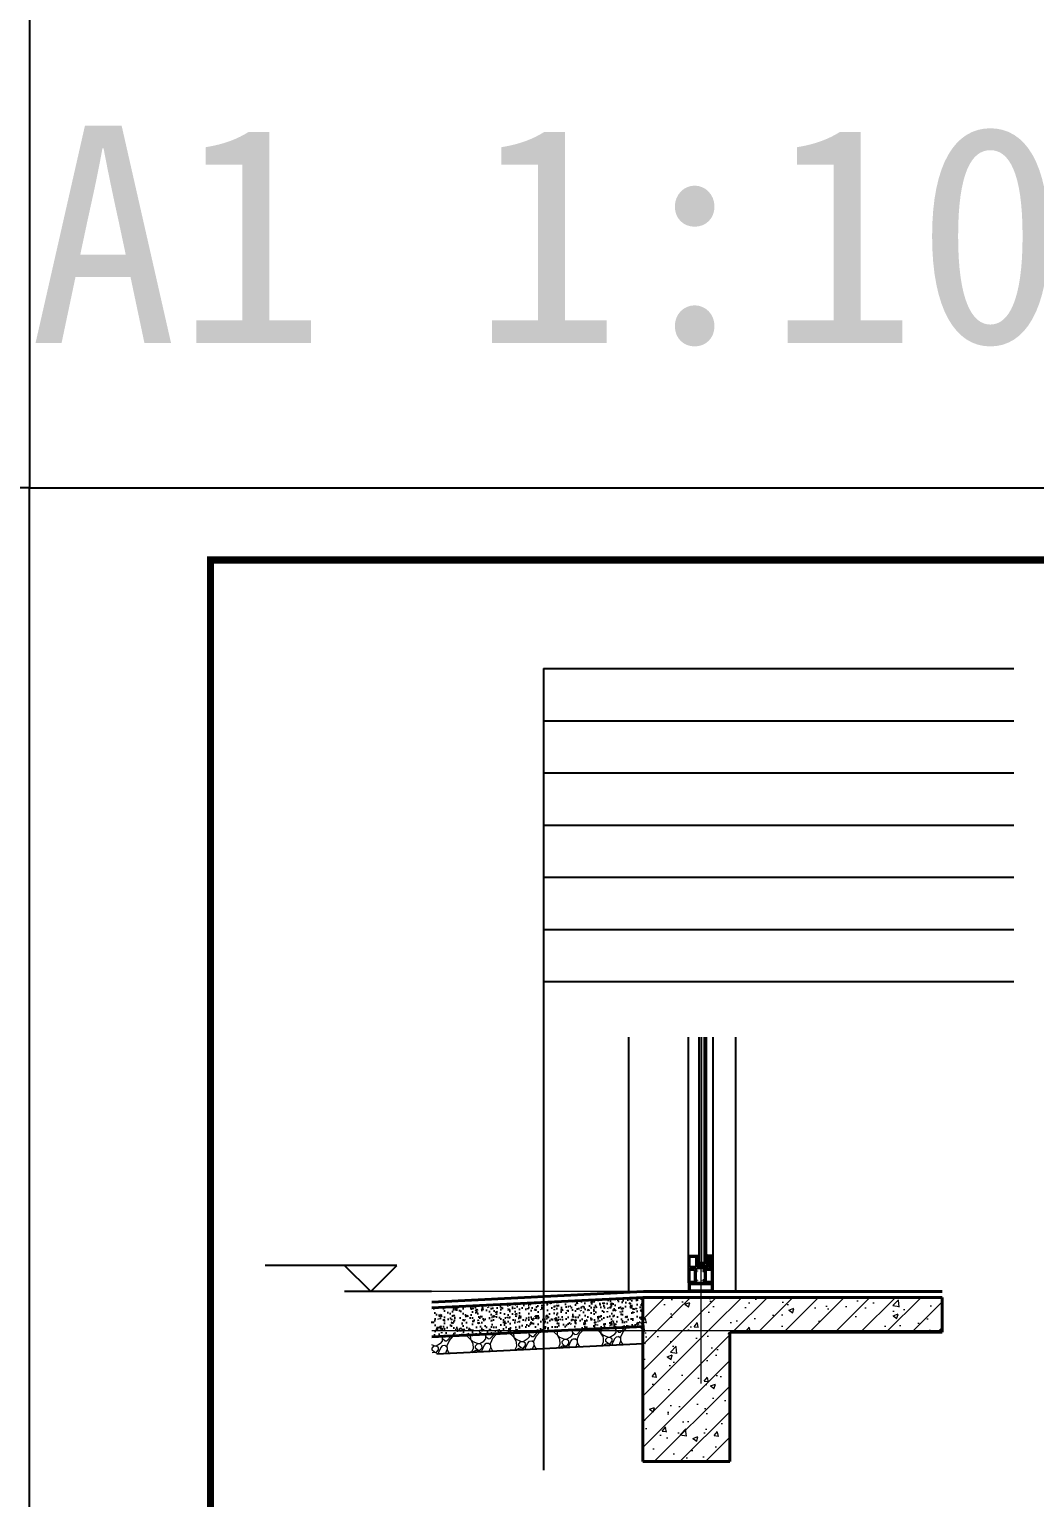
# Model space of a CAD drawing. Extents: x -518115 to 389031, y -231062 to 1628073.
# Drawn here: x -986 to 2483, y 933145 to 938214 of the extents above; entities that cross this region are included whole.
import ezdxf

# ---------------------------------------------------------------- set-up
doc = ezdxf.new("R2010")
doc.units = 0
doc.header["$LTSCALE"] = 1000
doc.header["$MEASUREMENT"] = 0
doc.linetypes.add('DOTE', pattern=[2.42, 2, -0.2, 0.02, -0.2])
for name, color, linetype in [('3-面层', 5, 'Continuous'), ('DIM_ELEV', 3, 'Continuous'), ('DIM_LEAD', 3, 'Continuous'), ('PUB_HACTH', 252, 'Continuous'), ('图框', 140, 'Continuous')]:
    doc.layers.add(name, color=color, linetype=linetype)
for name, color, linetype, lineweight in [('DOTE', 19, 'DOTE', 9), ('PUB_HATCH', 8, 'Continuous', 9), ('WALL', 9, 'Continuous', 40)]:
    doc.layers.add(name, color=color, linetype=linetype, lineweight=lineweight)
doc.layers.add('yichutu', color=7, linetype='Continuous', true_color=0xffffff, plot=False)
doc.styles.add('_TCH_LABEL', font='')
doc.styles.get('_TCH_LABEL').set_extended_font_data('SimHei')
pattern_1 = [(45, (-2372135.04, 1142494.77), (-44.1941738, 44.1941738), []), (50, (-2372135.04, 1142494.77), (179.315046, -15.688034), [18.75, -206.25]), (355, (-2372135.04, 1142494.77), (-34.687833, 188.048033), [15, -165]), (100.4514, (-2372120.1, 1142493.47), (144.627345, 172.359886), [15.935047, -175.285528]), (46.1842, (-2372135.04, 1142544.77), (266.810262, -41.379754), [28.125, -309.375]), (96.6356, (-2372112.8, 1142541.32), (233.665676, 243.529468), [23.902572, -262.92825]), (351.1842, (-2372135.04, 1142544.77), (233.665486, 243.52965), [22.5, -247.5]), (21, (-2372110.04, 1142532.27), (149.226763, -100.654723), [18.75, -206.25]), (326, (-2372110.04, 1142532.27), (60.828833, 181.287511), [15, -165]), (71.4514, (-2372097.6, 1142523.88), (210.055657, 80.632624), [15.935047, -175.285528]), (37.5, (-2372135.04, 1142494.77), (3.0399638, 83.2234635), [0, -163, 0, -167.5, 0, -165.625]), (7.5, (-2372135.04, 1142494.77), (65.7673844, 98.602928), [0, -95.5, 0, -159.25, 0, -63.125]), (327.5, (-2372190.79, 1142494.77), (133.455609, -5.638718), [0, -62.5, 0, -195, 0, -258.75]), (317.5, (-2372215.79, 1142494.77), (145.7965423, 25.0262456), [0, -81.25, 0, -129.5, 0, -183.75])]

# ---------------------------------------------------------------- blocks, each defined once
blk = doc.blocks.new('yct-841-594-84100-59399.9999999999-100-1000.0')
at = {"layer": 'yichutu', "color": 7, "true_color": 0xffffff}
blk.add_lwpolyline([(0, 0), (0, 59400), (84100, 59400), (84100, 0)], close=True, dxfattribs=at)
at = {"layer": 'yichutu', "color": 7, "true_color": 0xffffff, "style": '_TCH_LABEL'}
blk.add_text('A1 1:100', height=3000, dxfattribs=at).set_placement((0, 61400))
blk = doc.blocks.new('A$C72245D93')
at = {"layer": '图框'}
blk.add_lwpolyline([(0, 0), (21025, 0), (21025, -14850), (0, -14850)], close=True, dxfattribs=at)
blk.add_lwpolyline([(0, 0), (21025, 0), (21025, -14850), (0, -14850)], close=True, dxfattribs=at)
at = {"layer": '图框', "const_width": 25}
blk.add_lwpolyline([(20775, -14600), (20775, -250), (625, -250), (625, -14600)], close=True, dxfattribs=at)

msp = doc.modelspace()

# ---------------------------------------------------------------- hatches: boundary and pattern name
at = {"layer": 'PUB_HACTH', "ltscale": 0.8}
h = msp.add_hatch(dxfattribs=at)
h.set_pattern_fill('AR-CONC', color=256, scale=25, angle=2.8607)
h.set_pattern_definition([(52.8606782, (-2148565.465, 1158950.115), (45.6882796, -1.7067098), [4.7625, -52.3875]), (357.8606782, (-2148565.465, 1158950.115), (-11.1835175, 47.2649187), [3.81, -41.91]), (103.3116782, (-2148561.657, 1158949.973), (34.5049375, 45.558), [4.0475, -44.5225]), (49.0448782, (-2148566.1, 1158962.8), (68.2098655, -7.115264), [7.14375, -78.58125]), (99.4962782, (-2148560.414, 1158962.206), (56.1899994, 64.74137), [6.07125, -66.78375]), (354.0446782, (-2148566.1, 1158962.8), (56.1900976, 64.7412652), [5.715, -62.865]), (23.8606782, (-2148559.598, 1158959.945), (39.1324404, -23.6428395), [4.7625, -52.3875]), (328.8606782, (-2148559.6, 1158959.945), (13.1331625, 46.7607062), [3.81, -41.91]), (74.3120782, (-2148556.337, 1158957.975), (52.2654936, 23.1179638), [4.0475, -44.5225]), (40.36067825, (-2148565.465, 1158950.115), (-0.28379433, 21.15095364), [0, -41.402, 0, -42.545, 0, -42.06875]), (10.3606782, (-2148565.465, 1158950.115), (15.43415785, 25.84763433), [0, -24.257, 0, -40.4495, 0, -16.03375]), (330.36067825, (-2148579.607, 1158949.408), (33.92688386, 0.26134608), [0, -15.875, 0, -49.53, 0, -65.7225]), (320.3606782, (-2148585.95, 1158949.09), (36.6689041, 8.19689118), [0, -20.6375, 0, -32.893, 0, -46.6725])])
h.paths.add_polyline_path([(403, 933800.1), (403, 933700), (1137.2, 933736.7), (1132.2, 933836.6)])
at = {"layer": 'PUB_HATCH'}
h = msp.add_hatch(dxfattribs=at)
h.set_pattern_fill('钢筋混凝土', color=256, scale=25, style=0)
h.set_pattern_definition(pattern_1)
h.paths.add_polyline_path([(2163.9, 933716.7), (2163.9, 933836.7), (1131.4, 933836.7), (1431.4, 933716.7)])
h = msp.add_hatch(dxfattribs=at)
h.set_pattern_fill('钢筋混凝土', color=256, scale=25, style=0)
h.set_pattern_definition(pattern_1)
h.paths.add_polyline_path([(1431.4, 933716.7), (1131.4, 933836.7), (1131.4, 933269.7), (1431.4, 933269.7)])
at = {"layer": 'PUB_HATCH', "linetype": 'ByBlock'}
h = msp.add_hatch(dxfattribs=at)
h.set_pattern_fill('卵石砌体', color=256, scale=20, angle=2.8607, style=0)
h.set_pattern_definition([(2.860678, (-2148460.6, 1158955.36), (-7.486127, 149.813077), [7.5, -22.5, 7.5, -112.5]), (2.860678, (-2148423.89, 1158972.21), (-7.486127, 149.813077), [7.5, -142.5]), (2.860678, (-2148499.55, 1158983.45), (-7.486127, 149.813077), [15, -135]), (2.860678, (-2148537.37, 1158989.07), (-7.486127, 149.813077), [22.5, -127.5]), (2.860678, (-2148462.84, 1159000.3), (-7.486127, 149.813077), [15, -15, 22.5, -97.5]), (2.860678, (-2148471.45, 1159022.4), (-7.486127, 149.813077), [22.5, -127.5]), (2.860678, (-2148509.28, 1159028.02), (-7.486127, 149.813077), [22.5, -52.5, 22.5, -52.5]), (2.860678, (-2148540.37, 1159048.99), (-7.486127, 149.813077), [22.5, -7.5, 7.5, -112.5]), (2.860678, (-2148443.74, 1159068.84), (-7.486127, 149.813077), [7.5, -142.5]), (2.860678, (-2148474.45, 1159082.32), (-7.486127, 149.813077), [15, -135]), (92.860678, (-2148572.2, 1159084.95), (-149.813077, -7.486127), [15, -135]), (92.860678, (-2148551.98, 1158980.83), (-149.813077, -7.486127), [7.5, -15, 22.5, -105]), (92.860678, (-2148515.28, 1158997.68), (-149.813077, -7.486127), [30, -7.5, 7.5, -105]), (92.860678, (-2148494.68, 1159036.26), (-149.813077, -7.486127), [22.5, -127.5]), (92.860678, (-2148483.82, 1158969.21), (-149.813077, -7.486127), [15, -135]), (92.860678, (-2148482.31, 1159089.44), (-149.813077, -7.486127), [15, -135]), (92.860678, (-2148470.33, 1158999.92), (-149.813077, -7.486127), [15, -75, 7.5, -52.5]), (92.860678, (-2148451.6, 1159075.95), (-149.813077, -7.486127), [7.5, -7.5, 7.5, -127.5]), (92.860678, (-2148440.74, 1159008.91), (-149.813077, -7.486127), [15, -22.5, 15, -97.5]), (92.860678, (-2148431.38, 1158971.83), (-149.813077, -7.486127), [15, -135]), (47.860678, (-2148558.72, 1158965.47), (-7.486127, 149.8130763), [21.21315, -42.426404, 31.8198, -116.672678]), (47.860678, (-2148566.21, 1158965.1), (-7.486127, 149.8130763), [21.213203, -190.91883]), (47.860678, (-2148484.56, 1158984.2), (-7.486127, 149.8130763), [21.213203, -190.91883]), (47.860678, (-2148503.29, 1159058.35), (-7.486127, 149.8130763), [21.213203, -190.91883]), (47.860678, (-2148432.13, 1158986.82), (-7.486127, 149.8130763), [21.213203, -190.91883]), (47.860678, (-2148560.22, 1158995.43), (-7.486127, 149.8130763), [10.606602, -201.52542]), (47.860678, (-2148547.48, 1159041.13), (-7.486127, 149.8130763), [10.606602, -201.52542]), (47.860678, (-2148529.88, 1158989.44), (-7.486127, 149.8130763), [10.606602, -201.52542]), (47.860678, (-2148517.52, 1159042.62), (-7.486127, 149.8130763), [10.606602, -201.52542]), (47.860678, (-2148471.08, 1159014.91), (-7.486127, 149.8130763), [10.606602, -201.52542]), (47.860678, (-2148475.2, 1159097.3), (-7.486127, 149.8130763), [10.606602, -201.52542]), (47.860678, (-2148459.47, 1159083.07), (-7.486127, 149.8130763), [10.606602, -201.52542]), (47.860678, (-2148447.86, 1159001.05), (-7.486127, 149.8130763), [10.606602, -201.52542]), (47.860678, (-2148438.5, 1158963.97), (-7.486127, 149.8130763), [10.606602, -201.52542]), (47.860678, (-2148441.49, 1159023.89), (-7.486127, 149.8130763), [10.606602, -201.52542]), (47.860678, (-2148445.24, 1159098.8), (-7.486127, 149.8130763), [10.606602, -201.52542]), (47.860678, (-2148436.25, 1159069.21), (-7.486127, 149.8130763), [10.606602, -201.52542]), (137.860678, (-2148466.96, 1159082.7), (-149.8130763, -7.486127), [10.606602, -201.52542]), (137.860678, (-2148452.73, 1159098.43), (-149.8130763, -7.486127), [10.606602, -201.52542]), (137.860678, (-2148443.74, 1159068.84), (-149.8130763, -7.486127), [10.606602, -201.52542]), (137.860678, (-2148422.76, 1159099.92), (-149.8130763, -7.486127), [10.606602, -201.52542]), (137.860678, (-2148495.05, 1159043.75), (-149.8130763, -7.486127), [10.606602, -201.52542]), (137.860678, (-2148509.28, 1159028.02), (-149.8130763, -7.486127), [10.606602, -201.52542]), (137.860678, (-2148552.35, 1158988.32), (-149.8130763, -7.486127), [10.606602, -201.52542]), (137.860678, (-2148537.37, 1158989.07), (-149.8130763, -7.486127), [10.606602, -201.52542]), (137.860678, (-2148525.01, 1159042.25), (-149.8130763, -7.486127), [10.606602, -201.52542]), (137.860678, (-2148553.85, 1159018.28), (-149.8130763, -7.486127), [10.606602, -201.52542]), (137.860678, (-2148462.84, 1159000.3), (-149.8130763, -7.486127), [10.606602, -201.52542]), (137.860678, (-2148441.12, 1159016.4), (-149.8130763, -7.486127), [10.606602, -201.52542]), (137.860678, (-2148432.13, 1158986.82), (-149.8130763, -7.486127), [10.606602, -201.52542]), (137.860678, (-2148432.88, 1159001.8), (-149.8130763, -7.486127), [10.606602, -201.52542]), (137.860678, (-2148423.89, 1158972.21), (-149.8130763, -7.486127), [10.606602, -201.52542]), (137.860678, (-2148548.23, 1159056.11), (-149.8130763, -7.486127), [21.213203, -190.91883]), (137.860678, (-2148471.08, 1159014.91), (-149.8130763, -7.486127), [21.213203, -190.91883]), (137.860678, (-2148475.95, 1158962.1), (-149.8130763, -7.486127), [53.033008, -159.099024]), (29.4257294, (-2148569.21, 1159025.02), (149.8130758, 7.4861281), [16.77, -318.64018]), (29.4257294, (-2148544.49, 1158981.2), (149.8130758, 7.4861281), [16.77, -318.64018]), (29.4257294, (-2148517.896, 1159050.114), (149.8130758, 7.4861281), [16.77, -318.64018]), (29.4257294, (-2148453.105, 1158955.73), (149.8130758, 7.4861281), [16.77, -318.64018]), (29.4257294, (-2148477.45, 1158992.06), (149.8130758, 7.4861281), [16.77, -318.64018]), (29.4257294, (-2148463.964, 1159022.77), (149.8130758, 7.4861281), [16.77, -318.64018]), (29.4257294, (-2148489.056, 1159074.08), (149.8130758, 7.4861281), [16.77, -318.64018]), (29.4257294, (-2148436.25, 1159069.21), (149.8130758, 7.4861281), [16.77, -318.64018]), (66.295627, (-2148554.226, 1159025.77), (-7.4861268, 149.8130764), [16.77, -318.64018]), (66.295627, (-2148554.6, 1159033.26), (-7.4861268, 149.8130764), [16.77, -318.64018]), (66.295627, (-2148495.8, 1159058.73), (-7.4861268, 149.8130764), [33.54, -301.87018]), (66.295627, (-2148442.99, 1159053.86), (-7.4861268, 149.8130764), [16.77, -318.64018]), (66.295627, (-2148449.36, 1159031.01), (-7.4861268, 149.8130764), [16.77, -318.64018]), (66.295627, (-2148522.767, 1158997.305), (-7.4861268, 149.8130764), [16.77, -318.64018]), (66.295627, (-2148451.98, 1159083.445), (-7.4861268, 149.8130764), [16.77, -318.64018]), (66.295627, (-2148429.13, 1159077.08), (-7.4861268, 149.8130764), [16.77, -318.64018]), (119.4257294, (-2148563.96, 1159070.34), (-7.4861281, 149.8130758), [16.77, -318.64018]), (119.4257294, (-2148475.58, 1158954.607), (-7.4861281, 149.8130758), [16.77, -318.64018]), (119.4257294, (-2148547.86, 1159048.616), (-7.4861281, 149.8130758), [16.77, -318.64018]), (119.4257294, (-2148434.75, 1159039.25), (-7.4861281, 149.8130758), [16.77, -318.64018]), (119.4257294, (-2148486.81, 1159029.14), (-7.4861281, 149.8130758), [16.77, -318.64018]), (119.4257294, (-2148443.364, 1159061.35), (-7.4861281, 149.8130758), [16.77, -318.64018]), (119.4257294, (-2148516.77, 1159027.64), (-7.4861281, 149.8130758), [16.77, -318.64018]), (119.4257294, (-2148545.24, 1158996.18), (-7.4861281, 149.8130758), [16.77, -318.64018]), (156.295627, (-2148556.1, 1159063.223), (-149.8130764, -7.4861268), [16.77, -318.64018]), (156.295627, (-2148499.546, 1158983.446), (-149.8130764, -7.4861268), [16.77, -318.64018]), (156.295627, (-2148532.88, 1159049.365), (-149.8130764, -7.4861268), [16.77, -318.64018]), (156.295627, (-2148439.995, 1158993.93), (-149.8130764, -7.4861268), [16.77, -318.64018]), (156.295627, (-2148460.595, 1158955.355), (-149.8130764, -7.4861268), [16.77, -318.64018]), (156.295627, (-2148451.6, 1159075.954), (-149.8130764, -7.4861268), [16.77, -318.64018]), (156.295627, (-2148471.455, 1159022.4), (-149.8130764, -7.4861268), [16.77, -318.64018]), (156.295627, (-2148556.1, 1159063.223), (-149.8130764, -7.4861268), [16.77, -318.64018]), (156.295627, (-2148419.395, 1159032.51), (-149.8130764, -7.4861268), [16.77, -318.64018]), (246.295627, (-2148558.72, 1158965.47), (7.4861268, -149.8130764), [16.77, -318.64018])])
h.paths.add_polyline_path([(403, 933646.9), (419.8, 933640.8), (1140.2, 933676.8), (1137.2, 933736.7), (403, 933700)])

# ---------------------------------------------------------------- linework, layer by layer
for p, q in [((1288.9, 933886.7), (1288.9, 934735.2)), ((1373.9, 933981.7), (1373.9, 934735.2)), ((1288.9, 933931.7), (1288.9, 933981.7)), ((1288.9, 933981.7), (1319, 933981.7)), ((1293.9, 933941.7), (1293.9, 933976.7)), ((1293.9, 933976.7), (1314, 933976.7)), ((1314, 933976.7), (1314, 933941.7)), ((1319, 933981.7), (1319, 933941.7)), ((1357.8, 933941.7), (1357.8, 933981.7)), ((1362.9, 933981.7), (1357.8, 933981.7)), ((1362.9, 933981.7), (1362.9, 933936.7)), ((1373.9, 933981.7), (1363.9, 933981.7)), ((1363.9, 933976.7), (1363.9, 933981.7)), ((1368.9, 933976.7), (1363.9, 933976.7)), ((1368.9, 933936.7), (1368.9, 933976.7)), ((1373.9, 933931.7), (1373.9, 933981.7)), ((1288.9, 933886.7), (1288.9, 933936.7)), ((1288.9, 933936.7), (1293.9, 933936.7)), ((1293.9, 933936.7), (1288.9, 933936.7)), ((1314, 933941.7), (1293.9, 933941.7)), ((1293.9, 933936.7), (1298.9, 933936.7)), ((1368, 933936.7), (1293.9, 933936.7)), ((1293.9, 933891.7), (1293.9, 933931.7)), ((1293.9, 933931.7), (1308.9, 933931.7)), ((1308.9, 933931.7), (1293.9, 933931.7)), ((1308.9, 933931.7), (1293.9, 933931.7)), ((1298.9, 933941.7), (1314, 933941.7)), ((1308.9, 933931.7), (1308.9, 933891.7)), ((1313.9, 933934.7), (1313.9, 933928.7)), ((1313.9, 933934.7), (1319, 933934.7)), ((1313.9, 933928.7), (1319, 933928.7)), ((1313.9, 933926.7), (1319, 933926.7)), ((1313.9, 933926.7), (1313.9, 933896.7)), ((1319, 933941.7), (1357.8, 933941.7)), ((1357.8, 933941.7), (1319, 933941.7)), ((1319, 933936.7), (1319, 933934.7)), ((1319, 933928.7), (1319, 933926.7)), ((1325.4, 933941.7), (1351.4, 933956.9)), ((1325.4, 933956.9), (1351.4, 933941.7)), ((1325.4, 933956.9), (1325.4, 933941.7)), ((1325.4, 933956.9), (1351.4, 933956.9)), ((1338, 933936.7), (1368.9, 933936.7)), ((1338, 933934.7), (1338, 933936.7)), ((1338, 933934.7), (1343.9, 933934.7)), ((1338, 933926.7), (1338, 933928.7)), ((1338, 933928.7), (1343.9, 933928.7)), ((1338, 933926.7), (1343.9, 933926.7)), ((1343.9, 933934.7), (1343.9, 933928.7)), ((1343.9, 933934.7), (1343.9, 933928.7)), ((1343.9, 933926.7), (1343.9, 933896.7)), ((1343.9, 933926.7), (1343.9, 933896.7)), ((1348.9, 933931.7), (1348.9, 933891.7)), ((1348.9, 933931.7), (1348.9, 933891.7)), ((1348.9, 933931.7), (1368.9, 933931.7)), ((1368.9, 933931.7), (1348.9, 933931.7)), ((1351.4, 933956.9), (1351.4, 933941.7)), ((1368.9, 933891.7), (1368.9, 933931.7)), ((1373.9, 933886.7), (1373.9, 933936.7)), ((1288.9, 933921), (1288.9, 933902.1)), ((1373.9, 933886.7), (1288.9, 933886.7)), ((1373.9, 933886.7), (1288.9, 933886.7)), ((1288.9, 933886.7), (1288.9, 933856.7)), ((1293.9, 933891.7), (1308.9, 933891.7)), ((1368.9, 933881.7), (1293.9, 933881.7)), ((1293.9, 933881.7), (1293.9, 933861.7)), ((1319, 933896.7), (1313.9, 933896.7)), ((1319, 933894.7), (1313.9, 933894.7)), ((1313.9, 933894.7), (1313.9, 933888.7)), ((1319, 933888.7), (1313.9, 933888.7)), ((1319, 933896.7), (1319, 933894.7)), ((1319, 933888.7), (1319, 933886.7)), ((1343.9, 933896.7), (1338, 933896.7)), ((1338, 933894.7), (1338, 933896.7)), ((1343.9, 933894.7), (1338, 933894.7)), ((1343.9, 933888.7), (1338, 933888.7)), ((1338, 933886.7), (1338, 933888.7)), ((1343.9, 933894.7), (1343.9, 933888.7)), ((1343.9, 933894.7), (1343.9, 933888.7)), ((1348.9, 933891.7), (1368.9, 933891.7)), ((1368.9, 933861.7), (1368.9, 933881.7)), ((1373.9, 933856.7), (1373.9, 933886.7)), ((1288.9, 933856.7), (1373.9, 933856.7)), ((1293.9, 933861.7), (1368.9, 933861.7))]:
    msp.add_line(p, q)
at = {"color": 4}
for p, q in [((1325.4, 933956.9), (1325.4, 934735.2)), ((1333.4, 933956.9), (1333.4, 934735.2)), ((1343.4, 933956.9), (1343.4, 934735.2)), ((1351.4, 933956.9), (1351.4, 934735.2))]:
    msp.add_line(p, q, dxfattribs=at)
for centre, start, end in [((1320.1, 933987.2), 258.6978, 339.2409), ((1320.1, 933975.5), 258.6978, 339.2409), ((1356.7, 933987.2), 200.7591, 281.3022), ((1356.7, 933975.5), 200.7591, 281.3022)]:
    msp.add_arc(centre, 5.68, start, end)
at = {"layer": '3-面层'}
for points in [[(1081.4, 934735.2), (1081.4, 933856.7)], [(1451.4, 934735.2), (1451.4, 933856.7)]]:
    msp.add_lwpolyline(points, dxfattribs=at)
at = {"layer": 'DIM_ELEV'}
for p, q in [((281.9, 933946.7), (-172.5, 933946.7)), ((191.9, 933856.7), (101.9, 933946.7)), ((191.9, 933856.7), (281.9, 933946.7)), ((401.9, 933856.7), (101.9, 933856.7))]:
    msp.add_line(p, q, dxfattribs=at)
at = {"layer": 'DIM_LEAD'}
for p, q in [((788, 936007.4), (2411.8, 936007.4)), ((788, 936007.4), (788, 933239.8)), ((788, 935827.4), (2411.8, 935827.4)), ((788, 935647.4), (2411.8, 935647.4)), ((788, 935467.4), (2411.8, 935467.4)), ((788, 935287.4), (2411.8, 935287.4)), ((788, 935107.4), (2411.8, 935107.4)), ((788, 934927.4), (2411.8, 934927.4))]:
    msp.add_line(p, q, dxfattribs=at)
at = {"layer": 'DOTE', "color": 4}
msp.add_line((1331.4, 934735.2), (1331.4, 933539.7), dxfattribs=at)
at = {"layer": 'DOTE'}
for p, q in [((2163.9, 933856.7), (401.9, 933856.7)), ((2165, 933721.6), (403, 933721.6))]:
    msp.add_line(p, q, dxfattribs=at)
at = {"layer": 'PUB_HACTH', "ltscale": 0.8}
msp.add_lwpolyline([(1132.5, 933676.4), (419.8, 933640.8)], dxfattribs=at)
at = {"layer": 'WALL', "ltscale": 0.8}
for q in [(403, 933820.1), (2163.9, 933856.7)]:
    msp.add_line((1133.3, 933856.7), q, dxfattribs=at)
at = {"layer": 'WALL', "color": 2}
for p, q in [((2163.9, 933836.7), (1131.4, 933836.7)), ((1131.4, 933836.7), (1131.4, 933269.7)), ((2163.9, 933716.7), (1431.4, 933716.7)), ((1431.4, 933716.7), (1431.4, 933269.7))]:
    msp.add_line(p, q, dxfattribs=at)
at = {"layer": 'WALL'}
for p, q in [((2163.9, 933716.7), (2163.9, 933836.7)), ((1431.4, 933269.7), (1131.4, 933269.7))]:
    msp.add_line(p, q, dxfattribs=at)
at = {"layer": 'WALL', "color": 2, "ltscale": 0.8}
for points in [[(1132.2, 933836.6), (403, 933800.1)], [(403, 933700), (1132.5, 933736.5)]]:
    msp.add_lwpolyline(points, dxfattribs=at)
at = {"layer": '图框', "color": 2}
msp.add_lwpolyline([(-985.9, 936632.1), (-31985.9, 936632.1), (-31985.9, 954632.1), (-985.9, 954632.1)], close=True, dxfattribs=at)

# ---------------------------------------------------------------- block references
msp.add_blockref('A$C72245D93', (-985.9, 936632.1))
at = {"layer": 'yichutu', "xscale": 0.25, "yscale": 0.25, "zscale": 0.25}
msp.add_blockref('yct-841-594-84100-59399.9999999999-100-1000.0', (-985.9, 921782.1), dxfattribs=at)

doc.saveas('drawing.dxf')
